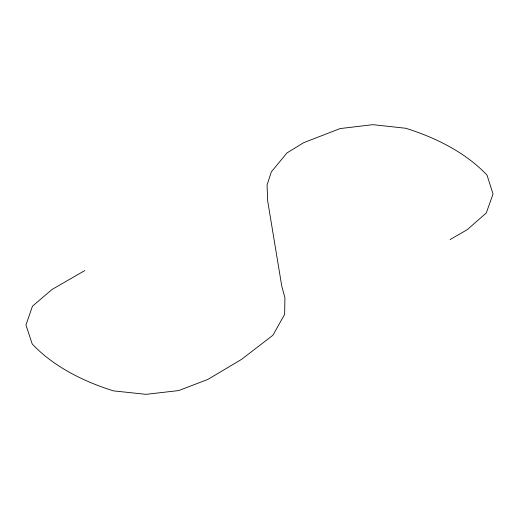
<?xml version="1.0" encoding="UTF-8"?>
<svg xmlns="http://www.w3.org/2000/svg" width="519" height="519" viewBox="0 0 519 519"><rect width="100%" height="100%" fill="white"/><g stroke="black" fill="none" stroke-linecap="round" stroke-linejoin="round"><path stroke-width="0.78" d="M84.824 270.548L51.997 289.498L32.463 306.191L25.95 324.991L32.204 343.941A199.971 115.452 0 0 0 113.499 390.878L146.066 394.336L178.633 390.58L207.808 379.454L241.672 359.297L272.929 335.235L284.652 314.326L284.912 297.634L281.778 286.203L267.7 201.067L267.045 185.043L271.34 171.886L286.968 152.936L303.641 142.706L340.114 128.569L372.934 124.664L405.761 128.271A199.971 115.452 0 0 1 487.056 175.208L493.05 194.009L486.284 212.959L467.262 229.658L450.07 239.583"/></g></svg>
